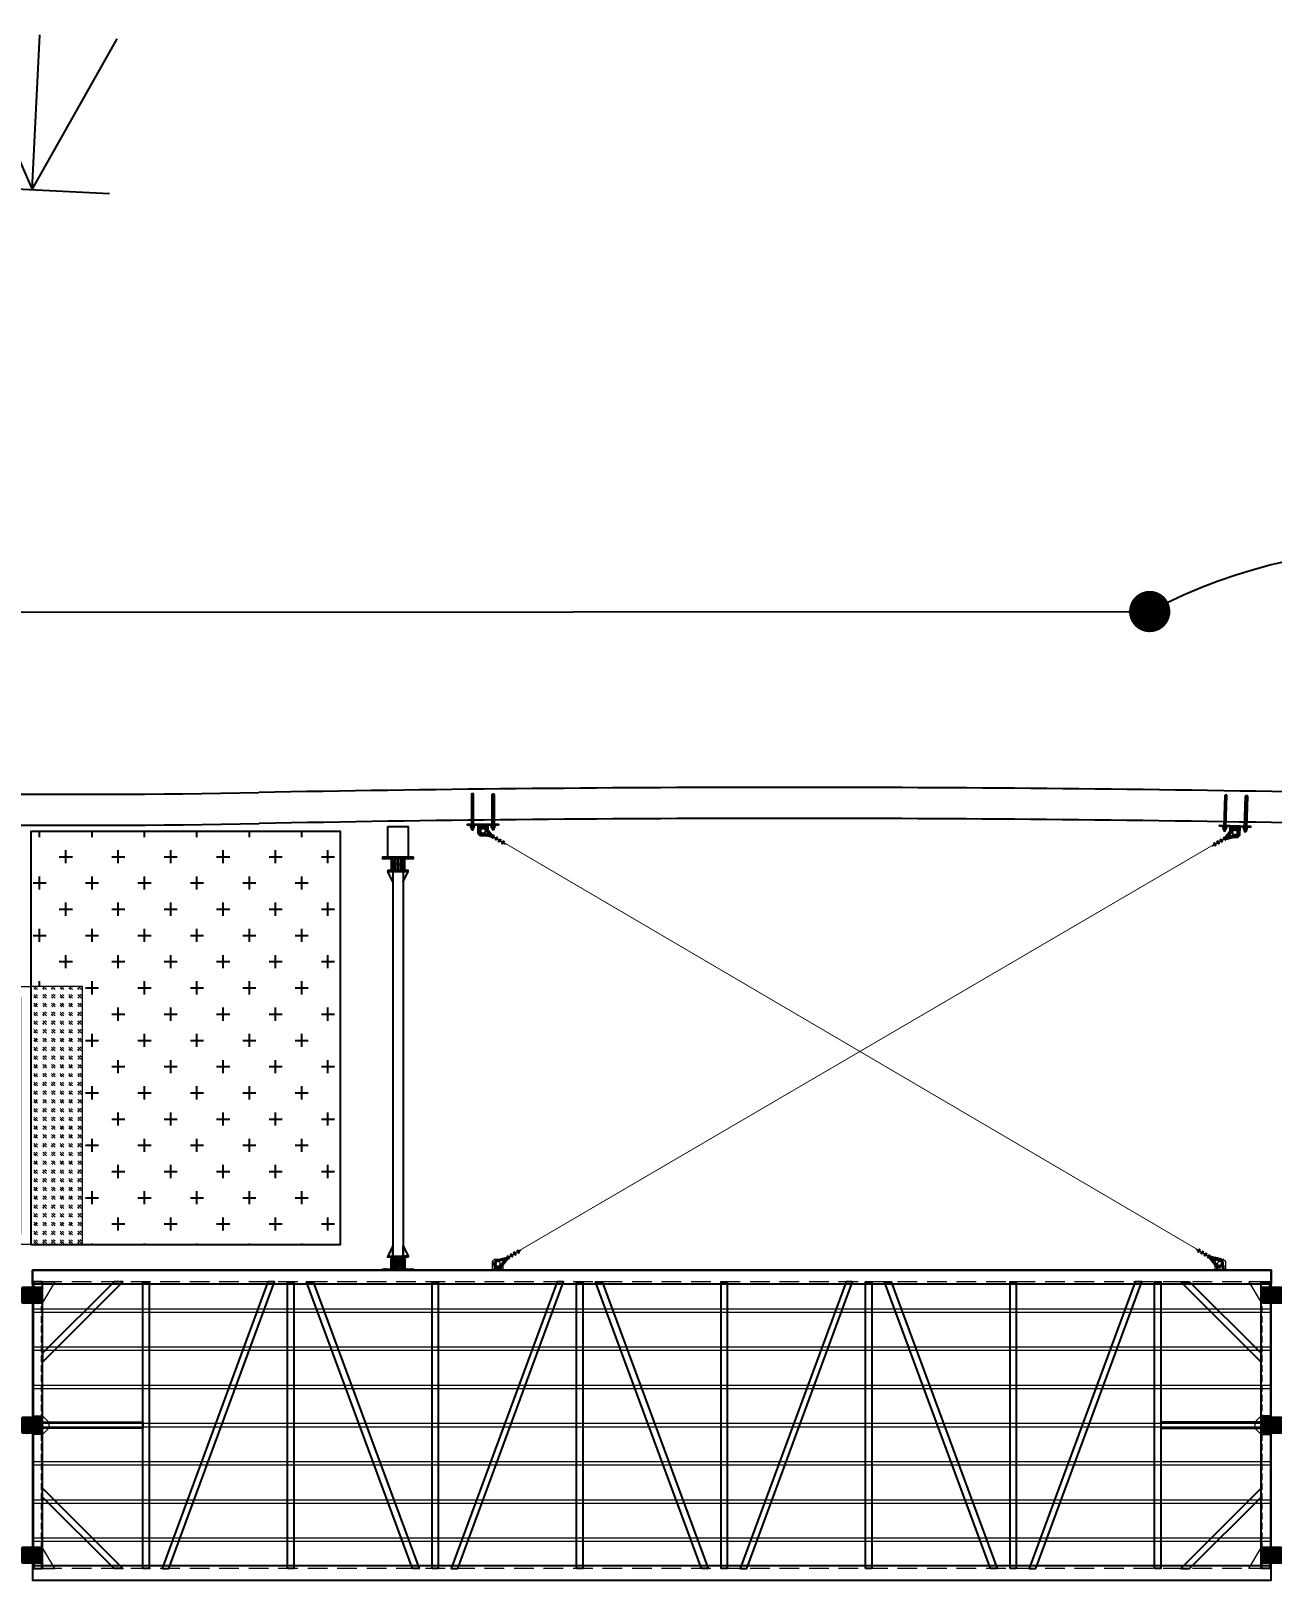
# Model space of a CAD drawing. Header units: millimetres. Extents: x 4 to 2106212, y -117026 to 198097.
# Drawn here: x 1095736 to 1107759, y 123805 to 138809 of the extents above; entities that cross this region are included whole.
import ezdxf

# ---------------------------------------------------------------- set-up
doc = ezdxf.new("R2010")
doc.units = ezdxf.units.MM
for name, pattern in [('CENTER', [0.6, 0.375, -0.075, 0.075, -0.075]), ('CENTER2', [28.575, 19.05, -3.175, 3.175, -3.175]), ('DASHDOT2', [12.7, 6.35, -3.175, 0, -3.175]), ('DASHED2', [0.375, 0.25, -0.125]), ('HIDDEN', [9.525, 6.35, -3.175])]:
    doc.linetypes.add(name, pattern=pattern)
for name, color, linetype in [('0 @ 1', 7, 'Continuous'), ('BS-Annectent', 115, 'Continuous'), ('HR-dimension', 9, 'Continuous'), ('HR-pontoon', 161, 'Continuous'), ('STEEL', 34, 'Continuous'), ('粗实线', 7, 'Continuous'), ('连接端梁', 130, 'Continuous'), ('铝横梁', 220, 'Continuous')]:
    doc.layers.add(name, color=color, linetype=linetype)
for name, color, linetype, lineweight in [('加强板', 140, 'Continuous', 18), ('扣板', 7, 'Continuous', 9), ('抱桩器', 1, 'Continuous', 18), ('橡胶块', 30, 'Continuous', 9), ('虚线', 1, 'CENTER2', 0), ('铝龙骨', 7, 'Continuous', 9)]:
    doc.layers.add(name, color=color, linetype=linetype, lineweight=lineweight)
doc.styles.add('hztxt', font='ros1.shx', dxfattribs={"width": 0.8, "bigfont": 'hztxt.shx'})
doc.linetypes.add('10422', pattern='A,2,[150,AAA.SHX,S=1,R=0,X=0,Y=1],2,[177,AAA.SHX,S=1,R=0,X=0,Y=0.8],1e-09', length=4)
doc.linetypes.add('444', pattern='A,4.5,[145,AAA.SHX,S=1,R=0,X=0,Y=1],4.5,-0.5,[146,AAA.SHX,S=1,R=0,X=0,Y=0],-0.5', length=10)
doc.dimstyles.new('DIM-300', dxfattribs={"dimscale": 300, "dimtxt": 3, "dimasz": 1, "dimexe": 1.5, "dimexo": 1.5, "dimgap": 0.5, "dimtad": 1, "dimdec": 0, "dimzin": 0, "dimdsep": 46, "dimtxsty": 'hztxt', "dimblk": 'OBLIQUE', "dimcen": 0, "dimdle": 1.5, "dimclrd": 9, "dimclre": 9, "dimclrt": 6, "dimadec": 0, "dimazin": 0, "dimtfac": 1, "dimtdec": 0, "dimtix": 1, "dimtofl": 0, "dimtmove": 2, "dimatfit": 0, "dimfxl": 5, "dimtolj": 1, "dimtzin": 0, "dimarcsym": 0})
pattern_1 = [(40.81217054, (-573818.8873, 176698.6793), (-1.452584633, 1.682112997), []), (130.81217054, (-573818.8873, 176698.6793), (-4.5872822625, 1.911641361), [5.55625, -3.33375])]
pattern_2 = [(40.81217054, (-578777.1463, 176555.198), (-1.452584633, 1.682112997), []), (130.81217054, (-578777.1463, 176555.198), (-4.5872822625, 1.911641361), [5.55625, -3.33375])]
pattern_3 = [(225, (43212.285, 45564.743), (4.49012806, -4.49012806), []), (225, (43207.795, 45564.743), (4.49012806, -4.49012806), [7.9375, -1.5875, 0, -1.5875])]
pattern_4 = [(225, (-344287.005, -129412.7357), (4.49012806, -4.49012806), []), (225, (-344291.495, -129412.7357), (4.49012806, -4.49012806), [7.9375, -1.5875, 0, -1.5875])]

# ---------------------------------------------------------------- blocks, each defined once
blk = doc.blocks.new('*U581')
at = {"layer": '抱桩器'}
h = blk.add_hatch(dxfattribs=at)
h.set_pattern_fill('GOST_GLASS', color=252, scale=10, angle=90)
h.set_pattern_definition([(135, (-669974.417, -109419.865), (5e-15, 84.852814), [50, -70]), (135, (-669974.417, -109398.65), (5e-15, 84.852814), [20, -100]), (135, (-669995.63, -109419.865), (5e-15, 84.852814), [20, -100])])
h.paths.add_polyline_path([(-3750, 1250), (-3750, -1250), (-4750, -1250), (-4750, 1250)])
h = blk.add_hatch(dxfattribs=at)
h.set_pattern_fill('GOST_GLASS', color=252, scale=10, angle=90)
h.set_pattern_definition([(135, (-673974.717, -109419.865), (5e-15, 84.852814), [50, -70]), (135, (-673974.717, -109398.65), (5e-15, 84.852814), [20, -100]), (135, (-673995.93, -109419.865), (5e-15, 84.852814), [20, -100])])
h.paths.add_polyline_path([(4250, 1250), (4250, -1250), (4750, -1250), (4750, 1250)])
at = {"layer": '抱桩器', "color": 252}
for points in [[(-3750, 1250), (-3750, -1250), (-4750, -1250), (-4750, 1250)], [(4250, -1250), (-3750, -1250), (-3750, 1250), (4250, 1250)], [(4250, 1250), (4250, -1250), (4750, -1250), (4750, 1250)], [(4150, -1150), (-3650, -1150), (-3650, 1150), (4150, 1150)]]:
    blk.add_lwpolyline(points, close=True, dxfattribs=at)
for points in [[(-2284, -650), (-3634, 0), (-2284, 650)], [(-684, -650), (-2034, 0), (-684, 650)], [(916, -650), (-434, 0), (916, 650)], [(2516, -650), (1166, 0), (2516, 650)], [(4116, -650), (2766, 0), (4116, 650)]]:
    blk.add_lwpolyline(points, dxfattribs=at)
blk = doc.blocks.new('*U582')
at = {"color": 0, "linetype": 'ByBlock', "lineweight": -2, "transparency": 16777216}
blk.add_blockref('*U581', (0, 0), dxfattribs=at)
blk = doc.blocks.new('MT-ZP')
h = blk.add_hatch()
h.set_pattern_fill('CROSS', color=252, scale=40)
h.paths.add_polyline_path([(680224, 262476), (680224, 260976), (680724, 260976), (680724, 258476), (683224, 258476), (683224, 262476)])
at = {"layer": 'HR-pontoon', "color": 252}
for points in [[(680224, 258476), (683224, 258476), (683224, 262476), (680224, 262476)], [(680239, 258226), (680239, 255226), (692239, 255226), (692239, 258226)]]:
    blk.add_lwpolyline(points, close=True, dxfattribs=at)
at = {"color": 252}
blk.add_blockref('*U582', (675974, 259726), dxfattribs=at)
blk = doc.blocks.new('*U75')
blk.add_blockref('MT-ZP', (-692747, -252919))
blk = doc.blocks.new('*U76')
at = {"color": 0, "linetype": 'ByBlock', "lineweight": -2, "transparency": 16777216}
blk.add_blockref('*U75', (0, 0), dxfattribs=at)
blk = doc.blocks.new('_Oblique')
at = {"color": 0, "linetype": 'ByBlock', "lineweight": -2}
blk.add_line((-0.5, -0.5), (0.5, 0.5), dxfattribs=at)
blk = doc.blocks.new('*D529')
at = {"color": 9, "lineweight": -2, "transparency": 16777216}
for p, q in [((1107766, 123355), (1107766, 120688)), ((1117766, 123355), (1117766, 120688)), ((1107316, 121138), (1118216, 121138))]:
    blk.add_line(p, q, dxfattribs=at)
at = {"layer": 'Defpoints', "color": 0, "transparency": 16777216}
for p in [(1107766, 123805), (1117766, 123805), (1117766, 121138)]:
    blk.add_point(p, dxfattribs=at)
at = {"color": 9, "lineweight": -2, "transparency": 16777216, "xscale": 300, "yscale": 300, "zscale": 300, "rotation": 180}
blk.add_blockref('_Oblique', (1107766, 121138), dxfattribs=at)
at = {"color": 9, "lineweight": -2, "transparency": 16777216, "xscale": 300, "yscale": 300, "zscale": 300}
blk.add_blockref('_Oblique', (1117766, 121138), dxfattribs=at)
at = {"color": 6, "transparency": 16777216, "insert": (1112766, 121738), "char_height": 900, "attachment_point": 5, "style": 'hztxt'}
blk.add_mtext('\\A1;10000', dxfattribs=at)
blk = doc.blocks.new('*D525')
at = {"color": 9, "lineweight": -2, "transparency": 16777216}
for p, q in [((1071721, 123355), (1071721, 118236)), ((1141796, 123355), (1141796, 118236)), ((1071271, 118686), (1142246, 118686))]:
    blk.add_line(p, q, dxfattribs=at)
at = {"layer": 'Defpoints', "color": 0, "transparency": 16777216}
for p in [(1071721, 123805), (1141796, 123805), (1141796, 118686)]:
    blk.add_point(p, dxfattribs=at)
at = {"color": 9, "lineweight": -2, "transparency": 16777216, "xscale": 300, "yscale": 300, "zscale": 300, "rotation": 180}
blk.add_blockref('_Oblique', (1071721, 118686), dxfattribs=at)
at = {"color": 9, "lineweight": -2, "transparency": 16777216, "xscale": 300, "yscale": 300, "zscale": 300}
blk.add_blockref('_Oblique', (1141796, 118686), dxfattribs=at)
at = {"color": 6, "transparency": 16777216, "insert": (1106759, 119286), "char_height": 900, "attachment_point": 5, "style": 'hztxt'}
blk.add_mtext('\\A1;70075', dxfattribs=at)
blk = doc.blocks.new('连接加强板')
at = {"layer": '加强板'}
blk.add_lwpolyline([(-194915, -559), (-194915, -359), (-195115, -479), (-195115, -559)], close=True, dxfattribs=at)
for centre in [(-195095, -519), (-194995, -519)]:
    blk.add_circle(centre, 9, dxfattribs=at)
blk = doc.blocks.new('*U1208')
at = {"layer": '加强板', "rotation": 90.00000000000001}
blk.add_blockref('连接加强板', (-459, 195015), dxfattribs=at)
blk = doc.blocks.new('*U1209')
at = {"color": 0, "linetype": 'ByBlock', "lineweight": -2, "transparency": 16777216}
blk.add_blockref('*U1208', (0, 0), dxfattribs=at)
blk = doc.blocks.new('*U1210')
at = {"layer": '加强板', "rotation": 90.00000000000001}
blk.add_blockref('连接加强板', (-459, 195015), dxfattribs=at)
blk = doc.blocks.new('*U1211')
at = {"color": 0, "linetype": 'ByBlock', "lineweight": -2, "transparency": 16777216}
blk.add_blockref('*U1210', (0, 0), dxfattribs=at)
blk = doc.blocks.new('*U1212')
at = {"layer": '加强板', "rotation": 90.00000000000001}
blk.add_blockref('连接加强板', (-459, 195015), dxfattribs=at)
blk = doc.blocks.new('*U1213')
at = {"color": 0, "linetype": 'ByBlock', "lineweight": -2, "transparency": 16777216}
blk.add_blockref('*U1212', (0, 0), dxfattribs=at)
blk = doc.blocks.new('*U1214')
at = {"layer": '加强板', "rotation": 90.00000000000001}
blk.add_blockref('连接加强板', (-459, 195015), dxfattribs=at)
blk = doc.blocks.new('*U1215')
at = {"color": 0, "linetype": 'ByBlock', "lineweight": -2, "transparency": 16777216}
blk.add_blockref('*U1214', (0, 0), dxfattribs=at)
blk = doc.blocks.new('*U1216')
at = {"layer": '加强板'}
blk.add_lwpolyline([(10, -90), (-70, -90), (-70, 90), (10, 90), (70, 30), (70, -30), (10, -90)], dxfattribs=at)
for centre in [(-30, 50), (-30, -50)]:
    blk.add_circle(centre, 9, dxfattribs=at)
blk = doc.blocks.new('*U1217')
at = {"color": 0, "linetype": 'ByBlock', "lineweight": -2, "transparency": 16777216}
blk.add_blockref('*U1216', (0, 0), dxfattribs=at)
blk = doc.blocks.new('*U1218')
at = {"layer": '加强板'}
blk.add_lwpolyline([(10, -90), (-70, -90), (-70, 90), (10, 90), (70, 30), (70, -30), (10, -90)], dxfattribs=at)
for centre in [(-30, 50), (-30, -50)]:
    blk.add_circle(centre, 9, dxfattribs=at)
blk = doc.blocks.new('*U1219')
at = {"color": 0, "linetype": 'ByBlock', "lineweight": -2, "transparency": 16777216}
blk.add_blockref('*U1218', (0, 0), dxfattribs=at)
blk = doc.blocks.new('橡胶块')
h = blk.add_hatch()
h.set_pattern_fill('ANSI36', color=2, scale=2)
h.paths.add_polyline_path([(0, 70, 0.414213562), (-10, 80), (-180, 80, 0.414213562), (-190, 70), (-190, -70, 0.414213562), (-180, -80), (-10, -80, 0.414213562), (0, -70)])
h.paths.add_polyline_path([(-166.93, 50, -1), (-153.07, 50, -1)], flags=16)
h.paths.add_polyline_path([(-153.07, -50, -1), (-166.93, -50, -1)], flags=16)
h.paths.add_polyline_path([(-36.93, 50, -1), (-23.07, 50, -1)], flags=16)
h.paths.add_polyline_path([(-23.07, -50, -1), (-36.93, -50, -1)], flags=16)
at = {"layer": '橡胶块', "color": 1, "linetype": 'CENTER', "ltscale": 0.36}
for p, q in [((-167.623, 50), (-152.377, 50)), ((-160, 42.377), (-160, 57.623)), ((-22.377, 50), (-37.623, 50)), ((-30, 42.377), (-30, 57.623)), ((-167.623, -50), (-152.377, -50)), ((-160, -42.377), (-160, -57.623)), ((-22.377, -50), (-37.623, -50)), ((-30, -42.377), (-30, -57.623))]:
    blk.add_line(p, q, dxfattribs=at)
at = {"layer": '橡胶块', "color": 2}
blk.add_lwpolyline([(0, 70), (0, -70, -0.414213562), (-10, -80), (-180, -80, -0.414213562), (-190, -70), (-190, 70, -0.414213562), (-180, 80), (-10, 80, -0.414213562)], format="xyb", close=True, dxfattribs=at)
at = {"layer": '橡胶块', "color": 5}
for centre in [(-160, 50), (-30, 50), (-160, -50), (-30, -50)]:
    blk.add_circle(centre, 6.93, dxfattribs=at)
blk = doc.blocks.new('支座')
at = {"layer": '扣板', "color": 7}
blk.add_line((13512, 4747, 0), (13512, 5047, 0), dxfattribs=at)
at = {"layer": '扣板', "color": 7, "elevation": 0}
for points in [[(13512, 4747), (13512, 5047), (13520, 5047), (13520, 4747)], [(13600, 4947), (13620, 4927), (13620, 4867), (13600, 4847), (13520, 4847), (13520, 4947)], [(13560, 4932), (13520, 4932), (13520, 4922), (13560, 4922)], [(13560, 4862), (13520, 4862), (13520, 4872), (13560, 4872)]]:
    blk.add_lwpolyline(points, close=True, dxfattribs=at)
at = {"layer": '扣板', "color": 7}
blk.add_circle((13575, 4897, 0), 25, dxfattribs=at)
blk = doc.blocks.new('A$C97f6d51a')
at = {"color": 1, "linetype": 'DASHDOT2'}
blk.add_line((0, 313), (0, -47), dxfattribs=at)
at = {"layer": 'BS-Annectent'}
for p, q in [((-9, 282), (-9, 282)), ((-9, 281), (-9, 282)), ((-9, 282), (-9, 282)), ((-9, 279), (-8, 279)), ((-8, 278), (-9, 279)), ((-9, 279), (-8, 278)), ((-9, 275), (-7, 276)), ((-6, 274), (-9, 275)), ((-9, 275), (-7, 275)), ((-9, 272), (-6, 274)), ((-6, 270), (-9, 272)), ((-9, 272), (-4, 272)), ((-9, 269), (9, 268)), ((-9, 266), (9, 265)), ((-9, 263), (9, 262)), ((-9, 260), (9, 258)), ((-9, 257), (9, 255)), ((-9, 253), (9, 252)), ((-9, 250), (9, 249)), ((-9, 247), (9, 246)), ((-9, 244), (9, 243)), ((-9, 241), (9, 240)), ((-9, 238), (9, 236)), ((-9, 235), (9, 233)), ((-9, 231), (9, 230)), ((-9, 228), (9, 227)), ((-9, 225), (9, 224)), ((-9, 222), (9, 221)), ((-9, 219), (9, 218)), ((-9, 216), (9, 215)), ((-9, 213), (9, 211)), ((-9, 209), (9, 208)), ((-9, 206), (9, 205)), ((-9, 203), (9, 202)), ((-9, 200), (9, 199)), ((-9, 197), (9, 196)), ((-9, 194), (9, 193)), ((-9, 191), (9, 189)), ((-9, 188), (9, 186)), ((-9, 184), (9, 183)), ((-9, 181), (9, 180)), ((-9, 178), (9, 177)), ((-9, 175), (9, 174)), ((-9, 172), (9, 171)), ((-9, 169), (9, 167)), ((-9, 166), (9, 164)), ((-9, 162), (9, 161)), ((-9, 159), (9, 158)), ((-9, 156), (9, 155)), ((-9, 153), (9, 152)), ((-6, 274), (-6, 274)), ((-6, 274), (-6, 274)), ((-6, 274), (-6, 274)), ((-6, 274), (-6, 274)), ((-6, 274), (-6, 274)), ((6, 270), (-6, 270)), ((4, 271), (9, 271)), ((6, 273), (5, 273)), ((6, 273), (5, 273)), ((6, 273), (9, 274)), ((6, 274), (9, 274)), ((9, 271), (6, 273)), ((6, 270), (9, 271)), ((7, 276), (9, 277)), ((9, 274), (7, 275)), ((9, 277), (8, 278)), ((8, 277), (9, 277)), ((9, 280), (9, 281)), ((9, 280), (9, 280)), ((9, 280), (9, 280)), ((-10, 6), (9, 4)), ((-10, 2), (-6, 4)), ((-6, 1), (-10, 2)), ((-10, 2), (9, 1)), ((-9, 150), (9, 149)), ((-9, 147), (9, 146)), ((-9, 144), (9, 142)), ((-9, 140), (9, 139)), ((-9, 137), (9, 136)), ((-9, 134), (9, 133)), ((-9, 131), (9, 130)), ((-9, 128), (9, 127)), ((-9, 125), (9, 124)), ((-9, 122), (9, 120)), ((-9, 119), (9, 117)), ((-9, 115), (9, 114)), ((-9, 112), (9, 111)), ((-9, 109), (9, 108)), ((-9, 106), (9, 105)), ((-9, 103), (9, 102)), ((-9, 100), (9, 98)), ((-9, 97), (9, 95)), ((-9, 93), (9, 92)), ((-9, 90), (9, 89)), ((-9, 87), (9, 86)), ((-9, 84), (9, 83)), ((-9, 81), (9, 80)), ((-9, 78), (9, 76)), ((-9, 75), (9, 73)), ((-9, 71), (9, 70)), ((-9, 68), (9, 67)), ((-9, 65), (9, 64)), ((-9, 62), (9, 61)), ((-9, 59), (9, 58)), ((-9, 56), (9, 55)), ((-9, 53), (9, 51)), ((-9, 49), (9, 48)), ((-9, 46), (9, 45)), ((-9, 43), (9, 42)), ((-9, 40), (9, 39)), ((-9, 37), (9, 36)), ((-9, 34), (9, 33)), ((-9, 31), (9, 29)), ((-9, 28), (9, 26)), ((-9, 24), (9, 23)), ((-9, 21), (9, 20)), ((-9, 18), (9, 17)), ((-9, 15), (9, 14)), ((-9, 12), (9, 11)), ((-9, 9), (9, 7)), ((-8, 0), (-6, 1)), ((6, 147), (-6, 148)), ((6, 116), (-6, 117)), ((6, 3), (-6, 4)), ((2, 0), (-6, 1)), ((6, 147), (9, 149)), ((9, 1), (6, 3)), ((7, 0), (9, 1)), ((-16, -24), (-16, -11)), ((12, -9), (-12, -9)), ((12, -27), (-12, -27)), ((-9, -29), (-6, -28)), ((-6, -31), (-9, -29)), ((9, -30), (-9, -29)), ((-9, -32), (-6, -31)), ((-6, -34), (-9, -32)), ((9, -33), (-9, -32)), ((-9, -35), (-6, -34)), ((-6, -37), (-9, -35)), ((9, -37), (-9, -35)), ((-9, -38), (-6, -37)), ((-6, -40), (-9, -38)), ((9, -40), (-9, -38)), ((-8, -24), (-8, -11)), ((-6, -28), (-8, -27)), ((-7, -40), (-7, -43)), ((6, -29), (-6, -28)), ((6, -29), (-6, -28)), ((6, -32), (-6, -31)), ((6, -32), (-6, -31)), ((6, -35), (-6, -34)), ((6, -38), (-6, -37)), ((6, -38), (-6, -37)), ((6, -41), (-6, -40)), ((-5, -44), (5, -44)), ((-4, -40), (-4, -43)), ((-2, -9), (0, -4)), ((9, -27), (-1, -27)), ((0, -9), (2, -4)), ((4, -41), (4, -43)), ((6, -29), (9, -27)), ((9, -30), (6, -29)), ((6, -32), (9, -30)), ((9, -33), (6, -32)), ((6, -35), (9, -33)), ((9, -37), (6, -35)), ((6, -38), (9, -37)), ((9, -40), (6, -38)), ((6, -41), (9, -40)), ((7, -41), (7, -43)), ((8, -24), (8, -11)), ((9, -27), (8, -27)), ((16, -24), (16, -11))]:
    blk.add_line(p, q, dxfattribs=at)
blk.add_lwpolyline([(10, 0), (10, 300), (0, 306), (-10, 300), (-10, 0)], dxfattribs=at)
for points in [[(-19, -4), (-19, 0), (19, 0), (19, -4)], [(-15, -9), (15, -9), (15, -4), (-15, -4)]]:
    blk.add_lwpolyline(points, close=True, dxfattribs=at)
for points in [[(16, -11, 0.612824), (8, -11, 0.305874), (-8, -11, 0.612824), (-16, -11)], [(16, -24, -0.612824), (8, -24, -0.305874), (-8, -24, -0.612824), (-16, -24)], [(-7, -43, 0.516475), (-4, -43, 0.258238), (4, -43, 0.516475), (7, -43)]]:
    blk.add_lwpolyline(points, format="xyb", dxfattribs=at)
blk = doc.blocks.new('A$Ce460a15a')
at = {"layer": 'STEEL', "color": 22}
for points in [[(12, 150), (12, -150), (0, -150), (0, 150)], [(92, -50), (112, -30), (112, 30), (92, 50), (12, 50), (12, -50)], [(52, 35), (12, 35), (12, 25), (52, 25)], [(52, -35), (12, -35), (12, -25), (52, -25)]]:
    blk.add_lwpolyline(points, close=True, dxfattribs=at)
blk.add_circle((67, 0), 25, dxfattribs=at)
at = {"layer": 'HR-dimension', "xscale": -1, "rotation": 90}
blk.add_blockref('A$C97f6d51a', (12, 100), dxfattribs=at)
at = {"layer": 'HR-dimension', "rotation": 90.00000000000001}
blk.add_blockref('A$C97f6d51a', (12, -100), dxfattribs=at)
blk = doc.blocks.new('*U10')
at = {"color": 7, "linetype": 'Continuous', "lineweight": 15}
for p, q in [((-9, 9), (-10, 8)), ((-10, 8), (-10, 1)), ((-10, 1), (-9, 0)), ((-9, 9), (9, 9)), ((-9, 0), (9, 0)), ((-5, 8), (-5, 1)), ((5, 8), (5, 1)), ((10, 8), (9, 9)), ((9, 0), (10, 1)), ((10, 8), (10, 1))]:
    blk.add_line(p, q, dxfattribs=at)
for centre, start, end in [((0, -8), 72.4233, 107.5767), ((0, 17), 252.4233, 287.5767)]:
    blk.add_arc(centre, 17.2, start, end, dxfattribs=at)
for points, knots in [([(-10, 8), (-10, 9), (-9, 9), (-8, 9), (-7, 9), (-6, 9), (-6, 9), (-5, 8)], [0, 0, 0, 0, 0.264534, 0.399289, 0.53507, 0.765405, 1, 1, 1, 1]), ([(-5, 1), (-6, 1), (-6, 0), (-7, 0), (-8, 0), (-9, 0), (-10, 1), (-10, 1)], [0, 0, 0, 0, 0.264534, 0.399289, 0.53507, 0.765405, 1, 1, 1, 1]), ([(5, 8), (6, 9), (6, 9), (7, 9), (8, 9), (9, 9), (10, 9), (10, 8)], [0, 0, 0, 0, 0.264536, 0.399814, 0.535067, 0.765403, 1, 1, 1, 1]), ([(10, 1), (10, 1), (9, 0), (8, 0), (7, 0), (6, 0), (6, 1), (5, 1)], [0, 0, 0, 0, 0.264536, 0.399814, 0.535067, 0.765403, 1, 1, 1, 1])]:
    blk.add_open_spline(points, degree=3, knots=knots, dxfattribs=at)
blk = doc.blocks.new('A$C72EA2C7E')
blk.add_line((-8, -6), (8, -6))
at = {"color": 7, "linetype": 'Continuous', "lineweight": 15}
for p, q in [((-5, -40), (-5, -6)), ((-4, -41), (-5, -40)), ((5, -40), (-5, -40)), ((-4, -41), (5, -41)), ((5, -6), (5, -40)), ((5, -40), (5, -41))]:
    blk.add_line(p, q, dxfattribs=at)
at = {"color": 7, "linetype": 'Continuous', "lineweight": 0}
for p, q in [((-4, -41), (-4, -6)), ((5, -41), (5, -6))]:
    blk.add_line(p, q, dxfattribs=at)
blk.add_arc((0, -8), 8, 17.4862, 162.5138)
at = {"extrusion": (0, 0, -1), "xscale": 0.9999974999999999, "yscale": 0.9999974999999999, "zscale": -0.9999974999999999}
blk.add_blockref('*U10', (0, -39), dxfattribs=at)
blk = doc.blocks.new('*U1978')
h = blk.add_hatch(color=1)
h.dxf.hatch_style = 1
h.paths.add_polyline_path([(3382, 2191), (3473, 2218, 1.447528), (3428, 2281), (3373, 2204)])
h.paths.add_polyline_path([(3389, 2205), (3388, 2206), (3398, 2220), (3395, 2222), (3434, 2277, -1.452111), (3471, 2226), (3406, 2207), (3405, 2210)], flags=16)
h = blk.add_hatch()
h.set_pattern_fill('ANSI38', color=253, scale=0.7, angle=-4.1878)
h.set_pattern_definition(pattern_2)
h.paths.add_polyline_path([(3404, 2213), (3406, 2207), (3471, 2226, 1.452111), (3434, 2277), (3395, 2222), (3398, 2220), (3401, 2218), (3440, 2273, -1.452111), (3469, 2232)])
h = blk.add_hatch(color=1)
h.dxf.hatch_style = 1
h.paths.add_polyline_path([(-3373, -2204), (-3429, -2283, -1.406258), (-3473, -2218), (-3382, -2191)])
h.paths.add_polyline_path([(-3405, -2210), (-3406, -2207), (-3471, -2226, 1.406258), (-3435, -2278), (-3395, -2222), (-3388, -2205)], flags=16)
h = blk.add_hatch()
h.set_pattern_fill('ANSI38', color=253, scale=0.7, angle=-4.1878)
h.set_pattern_definition(pattern_1)
h.paths.add_polyline_path([(-3401, -2218), (-3395, -2222), (-3434, -2277, -1.452111), (-3471, -2226), (-3406, -2207), (-3405, -2210), (-3404, -2213), (-3469, -2232, 1.452111), (-3440, -2273)])
at = {"color": 1, "linetype": 'DASHED2'}
blk.add_line((3483, 2289), (3493, 2274), dxfattribs=at)
blk.add_line((3379, 2205), (3379, 2195))
at = {"color": 1}
for points in [[(3382, 2191), (3473, 2218, 1.447528), (3428, 2281), (3373, 2204)], [(3398, 2220), (3388, 2206), (3389, 2205), (3405, 2210), (3406, 2207), (3471, 2226, 1.452111), (3434, 2277), (3395, 2222)], [(-3373, -2204), (-3428, -2281, -1.447528), (-3473, -2218), (-3382, -2191)], [(-3405, -2210), (-3389, -2205), (-3388, -2206), (-3398, -2220), (-3395, -2222), (-3434, -2277, -1.452111), (-3471, -2226), (-3406, -2207)]]:
    blk.add_lwpolyline(points, format="xyb", close=True, dxfattribs=at)
for points in [[(3379, 2195), (3472, 2222, 1.449849), (3431, 2279), (3379, 2205)], [(3406, 2207), (3471, 2226, 1.452111), (3434, 2277), (3395, 2222)], [(3406, 2207), (3471, 2226, 1.452111), (3434, 2277), (3395, 2222)], [(-3376, -2200), (-3431, -2279, -1.449849), (-3472, -2222), (-3384, -2197)], [(-3395, -2222), (-3434, -2277, -1.452111), (-3471, -2226), (-3406, -2207)], [(-3395, -2222), (-3434, -2277, -1.452111), (-3471, -2226), (-3406, -2207)]]:
    blk.add_lwpolyline(points, format="xyb")
for points in [[(3401, 2218), (3440, 2273, -1.452111), (3469, 2232), (3404, 2213), (3406, 2207), (3471, 2226, 1.452111), (3434, 2277), (3395, 2222)], [(-3404, -2213), (-3469, -2232, 1.452111), (-3440, -2273), (-3401, -2218), (-3395, -2222), (-3434, -2277, -1.452111), (-3471, -2226), (-3406, -2207)]]:
    blk.add_lwpolyline(points, format="xyb", close=True)
at = {"color": 252}
for points in [[(3401, 2218), (3440, 2273, -1.452111), (3469, 2232), (3404, 2213), (3406, 2207), (3471, 2226, 1.452111), (3434, 2277), (3395, 2222)], [(-3404, -2213), (-3469, -2232, 1.452111), (-3440, -2273), (-3401, -2218), (-3395, -2222), (-3434, -2277, -1.452111), (-3471, -2226), (-3406, -2207)]]:
    blk.add_lwpolyline(points, format="xyb", close=True, dxfattribs=at)
at = {"color": 1, "const_width": 8.4}
for points in [[(3380, 2206), (-3393, -2203)], [(3386, 2200), (3251, 2112)], [(-3388, -2209), (-3246, -2117)]]:
    blk.add_lwpolyline(points, dxfattribs=at)
at = {"xscale": 0.6999999999999998, "yscale": 0.6999999999999998, "zscale": 0.6999999999999998, "rotation": 213.1298866380289}
for p in [(3284, 2123), (3315, 2143), (3345, 2163), (3376, 2183), (-3360, -2201), (-3329, -2181), (-3299, -2161), (-3267, -2141)]:
    blk.add_blockref('A$C72EA2C7E', p, dxfattribs=at)
blk = doc.blocks.new('*U1979')
at = {"color": 0, "linetype": 'ByBlock', "lineweight": -2, "transparency": 16777216}
blk.add_blockref('*U1978', (0, 0), dxfattribs=at)
blk = doc.blocks.new('*U1980')
h = blk.add_hatch(color=1)
h.dxf.hatch_style = 1
h.paths.add_polyline_path([(3382, 2191), (3473, 2218, 1.447528), (3428, 2281), (3373, 2204)])
h.paths.add_polyline_path([(3389, 2205), (3388, 2206), (3398, 2220), (3395, 2222), (3434, 2277, -1.452111), (3471, 2226), (3406, 2207), (3405, 2210)], flags=16)
h = blk.add_hatch()
h.set_pattern_fill('ANSI38', color=253, scale=0.7, angle=-4.1878)
h.set_pattern_definition(pattern_2)
h.paths.add_polyline_path([(3404, 2213), (3406, 2207), (3471, 2226, 1.452111), (3434, 2277), (3395, 2222), (3398, 2220), (3401, 2218), (3440, 2273, -1.452111), (3469, 2232)])
h = blk.add_hatch(color=1)
h.dxf.hatch_style = 1
h.paths.add_polyline_path([(-3373, -2204), (-3429, -2283, -1.406258), (-3473, -2218), (-3382, -2191)])
h.paths.add_polyline_path([(-3405, -2210), (-3406, -2207), (-3471, -2226, 1.406258), (-3435, -2278), (-3395, -2222), (-3388, -2205)], flags=16)
h = blk.add_hatch()
h.set_pattern_fill('ANSI38', color=253, scale=0.7, angle=-4.1878)
h.set_pattern_definition(pattern_1)
h.paths.add_polyline_path([(-3401, -2218), (-3395, -2222), (-3434, -2277, -1.452111), (-3471, -2226), (-3406, -2207), (-3405, -2210), (-3404, -2213), (-3469, -2232, 1.452111), (-3440, -2273)])
at = {"color": 1, "linetype": 'DASHED2'}
blk.add_line((3483, 2289), (3493, 2274), dxfattribs=at)
blk.add_line((3379, 2205), (3379, 2195))
at = {"color": 1}
for points in [[(3382, 2191), (3473, 2218, 1.447528), (3428, 2281), (3373, 2204)], [(3398, 2220), (3388, 2206), (3389, 2205), (3405, 2210), (3406, 2207), (3471, 2226, 1.452111), (3434, 2277), (3395, 2222)], [(-3373, -2204), (-3428, -2281, -1.447528), (-3473, -2218), (-3382, -2191)], [(-3405, -2210), (-3389, -2205), (-3388, -2206), (-3398, -2220), (-3395, -2222), (-3434, -2277, -1.452111), (-3471, -2226), (-3406, -2207)]]:
    blk.add_lwpolyline(points, format="xyb", close=True, dxfattribs=at)
for points in [[(3379, 2195), (3472, 2222, 1.449849), (3431, 2279), (3379, 2205)], [(3406, 2207), (3471, 2226, 1.452111), (3434, 2277), (3395, 2222)], [(3406, 2207), (3471, 2226, 1.452111), (3434, 2277), (3395, 2222)], [(-3376, -2200), (-3431, -2279, -1.449849), (-3472, -2222), (-3384, -2197)], [(-3395, -2222), (-3434, -2277, -1.452111), (-3471, -2226), (-3406, -2207)], [(-3395, -2222), (-3434, -2277, -1.452111), (-3471, -2226), (-3406, -2207)]]:
    blk.add_lwpolyline(points, format="xyb")
for points in [[(3401, 2218), (3440, 2273, -1.452111), (3469, 2232), (3404, 2213), (3406, 2207), (3471, 2226, 1.452111), (3434, 2277), (3395, 2222)], [(-3404, -2213), (-3469, -2232, 1.452111), (-3440, -2273), (-3401, -2218), (-3395, -2222), (-3434, -2277, -1.452111), (-3471, -2226), (-3406, -2207)]]:
    blk.add_lwpolyline(points, format="xyb", close=True)
at = {"color": 252}
for points in [[(3401, 2218), (3440, 2273, -1.452111), (3469, 2232), (3404, 2213), (3406, 2207), (3471, 2226, 1.452111), (3434, 2277), (3395, 2222)], [(-3404, -2213), (-3469, -2232, 1.452111), (-3440, -2273), (-3401, -2218), (-3395, -2222), (-3434, -2277, -1.452111), (-3471, -2226), (-3406, -2207)]]:
    blk.add_lwpolyline(points, format="xyb", close=True, dxfattribs=at)
at = {"color": 1, "const_width": 8.4}
for points in [[(3380, 2206), (-3393, -2203)], [(3386, 2200), (3251, 2112)], [(-3388, -2209), (-3246, -2117)]]:
    blk.add_lwpolyline(points, dxfattribs=at)
at = {"xscale": 0.6999999999999998, "yscale": 0.6999999999999998, "zscale": 0.6999999999999998, "rotation": 213.1298866380289}
for p in [(3284, 2123), (3315, 2143), (3345, 2163), (3376, 2183), (-3360, -2201), (-3329, -2181), (-3299, -2161), (-3267, -2141)]:
    blk.add_blockref('A$C72EA2C7E', p, dxfattribs=at)
blk = doc.blocks.new('*U1981')
at = {"color": 0, "linetype": 'ByBlock', "lineweight": -2, "transparency": 16777216}
blk.add_blockref('*U1980', (0, 0), dxfattribs=at)
blk = doc.blocks.new('*U2001')
h = blk.add_hatch()
h.set_pattern_fill('ANSI35', color=4, angle=180)
h.set_pattern_definition(pattern_3)
h.paths.add_polyline_path([(24, -89), (36, -89), (36, -67), (24, -67)])
h.paths.add_polyline_path([(24, -31), (36, -31), (36, 11), (24, 11)])
h.paths.add_polyline_path([(-100, 11), (100, 11), (100, 21), (-100, 21)])
h.paths.add_polyline_path([(-36, -31), (-24, -31), (-24, 11), (-36, 11)])
h.paths.add_polyline_path([(-36, -89), (-24, -89), (-24, -67), (-36, -67)])
h = blk.add_hatch()
h.set_pattern_fill('ANSI35', color=4, angle=180)
h.set_pattern_definition(pattern_4)
h.paths.add_polyline_path([(-129, -116), (-150, -116), (-150, -104), (-129, -104)])
h.paths.add_polyline_path([(111, -116), (-111, -116), (-111, -104), (111, -104)])
h.paths.add_polyline_path([(150, -116), (129, -116), (129, -104), (150, -104)])
h.paths.add_polyline_path([(66, -104), (54, -104), (54, -67), (66, -67)])
h.paths.add_polyline_path([(66, -31), (54, -31), (54, -4), (66, -4)])
h.paths.add_polyline_path([(6, -31), (-6, -31), (-6, -4), (6, -4)])
h.paths.add_polyline_path([(6, -104), (-6, -104), (-6, -67), (6, -67)])
h.paths.add_polyline_path([(-54, -104), (-66, -104), (-66, -67), (-54, -67)])
h.paths.add_polyline_path([(-54, -31), (-66, -31), (-66, -4), (-54, -4)])
at = {"color": 4}
for points in [[(100, 11), (-100, 11), (-100, 21), (100, 21), (100, 11)], [(-36, -89), (-36, 11), (-24, 11), (-24, -89), (-36, -89)], [(24, -89), (24, 11), (36, 11), (36, -89), (24, -89)], [(150, -116), (-150, -116), (-150, -104), (150, -104), (150, -116)], [(-66, -104), (-66, -4), (-54, -4), (-54, -104), (-66, -104)], [(-6, -104), (-6, -4), (6, -4), (6, -104), (-6, -104)], [(54, -104), (54, -4), (66, -4), (66, -104), (54, -104)]]:
    blk.add_lwpolyline(points, dxfattribs=at)
at = {"layer": 'Defpoints', "color": 4}
for points in [[(-100, 21), (-50, 21), (-50, 121), (-100, 21)], [(100, 21), (50, 21), (50, 121), (100, 21)]]:
    blk.add_lwpolyline(points, dxfattribs=at)
at = {"layer": 'Defpoints', "color": 4, "linetype": 'CENTER', "ltscale": 2}
for points in [[(-129, -116), (-111, -116), (-111, -104), (-129, -104)], [(-66, -31), (-54, -31), (-54, -67), (-66, -67)], [(-36, -31), (-24, -31), (-24, -67), (-36, -67)], [(-6, -31), (6, -31), (6, -67), (-6, -67)], [(24, -31), (36, -31), (36, -67), (24, -67)], [(54, -31), (66, -31), (66, -67), (54, -67)], [(129, -116), (111, -116), (111, -104), (129, -104)]]:
    blk.add_lwpolyline(points, close=True, dxfattribs=at)
for points in [[(-120, -99), (-120, -111), (-120, -121)], [(-66, -49), (66, -49)], [(-66, -49), (66, -49)], [(120, -99), (120, -111), (120, -121)]]:
    blk.add_lwpolyline(points, dxfattribs=at)
blk = doc.blocks.new('*U1998')
at = {"layer": '粗实线', "color": 0, "linetype": 'ByBlock', "lineweight": -2, "transparency": 16777216}
blk.add_blockref('*U2001', (0, 0), dxfattribs=at)
blk = doc.blocks.new('*U1999')
h = blk.add_hatch()
h.set_pattern_fill('ANSI35', color=4, angle=180)
h.set_pattern_definition(pattern_3)
h.paths.add_polyline_path([(24, -89), (36, -89), (36, -67), (24, -67)])
h.paths.add_polyline_path([(24, -31), (36, -31), (36, 11), (24, 11)])
h.paths.add_polyline_path([(-100, 11), (100, 11), (100, 21), (-100, 21)])
h.paths.add_polyline_path([(-36, -31), (-24, -31), (-24, 11), (-36, 11)])
h.paths.add_polyline_path([(-36, -89), (-24, -89), (-24, -67), (-36, -67)])
h = blk.add_hatch()
h.set_pattern_fill('ANSI35', color=4, angle=180)
h.set_pattern_definition(pattern_4)
h.paths.add_polyline_path([(-129, -116), (-150, -116), (-150, -104), (-129, -104)])
h.paths.add_polyline_path([(111, -116), (-111, -116), (-111, -104), (111, -104)])
h.paths.add_polyline_path([(150, -116), (129, -116), (129, -104), (150, -104)])
h.paths.add_polyline_path([(66, -104), (54, -104), (54, -67), (66, -67)])
h.paths.add_polyline_path([(66, -31), (54, -31), (54, -4), (66, -4)])
h.paths.add_polyline_path([(6, -31), (-6, -31), (-6, -4), (6, -4)])
h.paths.add_polyline_path([(6, -104), (-6, -104), (-6, -67), (6, -67)])
h.paths.add_polyline_path([(-54, -104), (-66, -104), (-66, -67), (-54, -67)])
h.paths.add_polyline_path([(-54, -31), (-66, -31), (-66, -4), (-54, -4)])
at = {"color": 4}
for points in [[(100, 11), (-100, 11), (-100, 21), (100, 21), (100, 11)], [(-36, -89), (-36, 11), (-24, 11), (-24, -89), (-36, -89)], [(24, -89), (24, 11), (36, 11), (36, -89), (24, -89)], [(150, -116), (-150, -116), (-150, -104), (150, -104), (150, -116)], [(-66, -104), (-66, -4), (-54, -4), (-54, -104), (-66, -104)], [(-6, -104), (-6, -4), (6, -4), (6, -104), (-6, -104)], [(54, -104), (54, -4), (66, -4), (66, -104), (54, -104)]]:
    blk.add_lwpolyline(points, dxfattribs=at)
at = {"layer": 'Defpoints', "color": 4}
for points in [[(-100, 21), (-50, 21), (-50, 121), (-100, 21)], [(100, 21), (50, 21), (50, 121), (100, 21)]]:
    blk.add_lwpolyline(points, dxfattribs=at)
at = {"layer": 'Defpoints', "color": 4, "linetype": 'CENTER', "ltscale": 2}
for points in [[(-129, -116), (-111, -116), (-111, -104), (-129, -104)], [(-66, -31), (-54, -31), (-54, -67), (-66, -67)], [(-36, -31), (-24, -31), (-24, -67), (-36, -67)], [(-6, -31), (6, -31), (6, -67), (-6, -67)], [(24, -31), (36, -31), (36, -67), (24, -67)], [(54, -31), (66, -31), (66, -67), (54, -67)], [(129, -116), (111, -116), (111, -104), (129, -104)]]:
    blk.add_lwpolyline(points, close=True, dxfattribs=at)
for points in [[(-120, -99), (-120, -111), (-120, -121)], [(-66, -49), (66, -49)], [(-66, -49), (66, -49)], [(120, -99), (120, -111), (120, -121)]]:
    blk.add_lwpolyline(points, dxfattribs=at)
blk = doc.blocks.new('*U2000')
at = {"layer": '粗实线', "color": 0, "linetype": 'ByBlock', "lineweight": -2, "transparency": 16777216}
blk.add_blockref('*U1999', (0, 0), dxfattribs=at)
blk = doc.blocks.new('*U1973')
at = {"layer": '粗实线', "color": 4}
for points in [[(-50, 1863), (-50, -1863)], [(50, 1863), (50, -1863)]]:
    blk.add_lwpolyline(points, dxfattribs=at)
at = {"layer": '粗实线', "color": 4, "xscale": -1, "rotation": 179.9999997006857}
blk.add_blockref('*U2000', (0, 1884), dxfattribs=at)
at = {"layer": '粗实线', "color": 4, "rotation": 359.9999997006856}
blk.add_blockref('*U1998', (0, -1884), dxfattribs=at)
blk = doc.blocks.new('*U1974')
at = {"color": 0, "linetype": 'ByBlock', "lineweight": -2, "transparency": 16777216}
blk.add_blockref('*U1973', (0, 0), dxfattribs=at)
blk = doc.blocks.new('jytkjyk')
blk.add_lwpolyline([(481911, 131105), (482111, 131105), (482111, 130805), (481911, 130805)], close=True)
at = {"layer": '粗实线', "color": 252}
for p, q in [((477793, 138809, 100000), (478468, 137273, 100000)), ((478468, 137273, 100000), (478542, 138771, 100000)), ((478468, 137273, 100000), (479291, 138734, 100000)), ((477719, 137310, 100000), (479217, 137236, 100000)), ((473886, 133179), (489293, 133185))]:
    blk.add_line(p, q, dxfattribs=at)
at = {"layer": '粗实线', "color": 252, "linetype": 'Continuous', "const_width": 200, "elevation": 12220, "flags": 128}
blk.add_lwpolyline([(489193, 133190, 1), (489393, 133181, 1)], format="xyb", close=True, dxfattribs=at)
at = {"layer": '粗实线', "color": 252}
blk.add_arc((491766, 128494), 5303, 55.9895, 117.796, dxfattribs=at)
at = {"layer": '粗实线', "color": 252, "linetype": '444'}
for centre, radius, start, end in [((478862, 225020), 93605, 267.50432, 271.10178), ((485822, -136894), 268376, 88.97283, 91.10178)]:
    blk.add_arc(centre, radius, start, end, dxfattribs=at)
at = {"layer": '粗实线', "color": 252, "linetype": '10422'}
for centre, radius, start, end in [((478862, 225020), 93905, 267.50432, 271.10178), ((485822, -136894), 268076, 88.97283, 91.10178)]:
    blk.add_arc(centre, radius, start, end, dxfattribs=at)
at = {"xscale": -1, "rotation": 2.666953539137448}
blk.add_blockref('*U1981', (486400, 128969), dxfattribs=at)
at = {"rotation": 357.2444171632594}
blk.add_blockref('*U1979', (486549, 128956), dxfattribs=at)
blk.add_blockref('*U1974', (482011, 128805))
at = {"layer": '0 @ 1', "rotation": 89.99999970068562}
for p in [(487873, 113293, 0), (494873, 113293, 0)]:
    blk.add_blockref('支座', p, dxfattribs=at)
at = {"layer": 'HR-dimension'}
for p, rotation in [((482833, 131127), 269.8953418141111), ((490121, 131112), 267.9338139459553)]:
    blk.add_blockref('A$Ce460a15a', p, dxfattribs=dict(at, rotation=rotation))

msp = doc.modelspace()

# ---------------------------------------------------------------- linework, layer by layer
at = {"color": 3}
for points in [[(1107751.3775, 126805.0093), (1107751.3775, 126669.0093), (1095751.3775, 126669.0093), (1095751.3775, 126805.0093), (1107751.3775, 126805.0093)], [(1107751.3775, 123805.0093), (1107751.3775, 123941.0093), (1095751.3775, 123941.0093), (1095751.3775, 123805.0093), (1107751.3775, 123805.0093)]]:
    msp.add_lwpolyline(points, dxfattribs=at)
at = {"layer": '虚线', "color": 1, "linetype": 'HIDDEN', "ltscale": 30}
for p, q in [((1107751.3775, 126694.0093), (1095751.3775, 126694.0093)), ((1107751.3775, 123916.0093), (1095751.3775, 123916.0093))]:
    msp.add_line(p, q, dxfattribs=at)
at = {"layer": '虚线', "color": 1, "linetype": 'HIDDEN', "ltscale": 10}
for p, q in [((1095839.8775, 123916.0093, 0.0005), (1095839.8775, 126694.0093)), ((1107662.8775, 123916.0093, 0.0005), (1107662.8775, 126694.0093))]:
    msp.add_line(p, q, dxfattribs=at)
at = {"layer": '连接端梁', "color": 6}
for points in [[(1095758.8775, 126694.0093), (1095758.8775, 123916.0093), (1095848.8775, 123916.0093), (1095848.8775, 126694.0093)], [(1107743.8775, 126694.0093), (1107743.8775, 123916.0093), (1107653.8775, 123916.0093), (1107653.8775, 126694.0093)]]:
    msp.add_lwpolyline(points, close=True, dxfattribs=at)
at = {"layer": '铝横梁', "color": 243}
for points in [[(1096541.8421, 126694.0093), (1095848.8775, 126001.0447), (1095848.8775, 125916.1919), (1096626.695, 126694.0093)], [(1106960.9128, 126694.0093), (1107653.8775, 126001.0447), (1107653.8775, 125916.1919), (1106876.06, 126694.0093)], [(1096821.3775, 125275.0093), (1095848.8775, 125275.0093), (1095848.8775, 125335.0093), (1096821.3775, 125335.0093)], [(1106681.3775, 125275.0093), (1107653.8775, 125275.0093), (1107653.8775, 125335.0093), (1106681.3775, 125335.0093)], [(1096541.8421, 123916.0093), (1095848.8775, 124608.974), (1095848.8775, 124693.8268), (1096626.695, 123916.0093)], [(1106960.9128, 123916.0093), (1107653.8775, 124608.974), (1107653.8775, 124693.8268), (1106876.06, 123916.0093)]]:
    msp.add_lwpolyline(points, close=True, dxfattribs=at)
at = {"layer": '铝横梁', "color": 243, "elevation": -0.0005}
for points in [[(1096821.3775, 123916.0093), (1096821.3775, 126694.0093), (1096881.3775, 126694.0093), (1096881.3775, 123916.0093)], [(1097070.3391, 123916.0093), (1098096.377, 126694.0093), (1098032.4154, 126694.0093), (1097006.3775, 123916.0093)], [(1098221.3775, 123916.0093), (1098221.3775, 126694.0093), (1098281.3775, 126694.0093), (1098281.3775, 123916.0093)], [(1099432.4159, 123916.0093), (1098406.3779, 126694.0093), (1098470.3395, 126694.0093), (1099496.3775, 123916.0093)], [(1099621.3775, 123916.0093), (1099621.3775, 126694.0093), (1099681.3775, 126694.0093), (1099681.3775, 123916.0093)], [(1099870.3391, 123916.0093), (1100896.377, 126694.0093), (1100832.4154, 126694.0093), (1099806.3775, 123916.0093)], [(1101021.3775, 123916.0093), (1101021.3775, 126694.0093), (1101081.3775, 126694.0093), (1101081.3775, 123916.0093)], [(1102232.4159, 123916.0093), (1101206.3779, 126694.0093), (1101270.3395, 126694.0093), (1102296.3775, 123916.0093)], [(1102421.3775, 123916.0093), (1102421.3775, 126694.0093), (1102481.3775, 126694.0093), (1102481.3775, 123916.0093)], [(1102670.3391, 123916.0093), (1103696.377, 126694.0093), (1103632.4154, 126694.0093), (1102606.3775, 123916.0093)], [(1103821.3775, 123916.0093), (1103821.3775, 126694.0093), (1103881.3775, 126694.0093), (1103881.3775, 123916.0093)], [(1105032.4159, 123916.0093), (1104006.3779, 126694.0093), (1104070.3395, 126694.0093), (1105096.3775, 123916.0093)], [(1105221.3775, 123916.0093), (1105221.3775, 126694.0093), (1105281.3775, 126694.0093), (1105281.3775, 123916.0093)], [(1105470.3391, 123916.0093), (1106496.377, 126694.0093), (1106432.4154, 126694.0093), (1105406.3775, 123916.0093)], [(1106621.3775, 123916.0093), (1106621.3775, 126694.0093), (1106681.3775, 126694.0093), (1106681.3775, 123916.0093)]]:
    msp.add_lwpolyline(points, close=True, dxfattribs=at)
at = {"layer": '铝龙骨', "color": 0}
for points in [[(1095751.3775, 126400.0093), (1095751.3775, 126430.0093), (1095751.3775, 126400.0093), (1107750.3775, 126400.0093), (1107750.3775, 126430.0093), (1095751.3775, 126430.0093)], [(1095751.3775, 126030.0093), (1095751.3775, 126060.0093), (1095751.3775, 126030.0093), (1107750.3775, 126030.0093), (1107750.3775, 126060.0093), (1095751.3775, 126060.0093)], [(1095751.3775, 125660.0093), (1095751.3775, 125690.0093), (1095751.3775, 125660.0093), (1107750.3775, 125660.0093), (1107750.3775, 125690.0093), (1095751.3775, 125690.0093)], [(1095751.3775, 125290.0093), (1095751.3775, 125320.0093), (1095751.3775, 125290.0093), (1107750.3775, 125290.0093), (1107750.3775, 125320.0093), (1095751.3775, 125320.0093)], [(1095751.3775, 124920.0093), (1095751.3775, 124950.0093), (1095751.3775, 124920.0093), (1107750.3775, 124920.0093), (1107750.3775, 124950.0093), (1095751.3775, 124950.0093)], [(1095751.3775, 124550.0093), (1095751.3775, 124580.0093), (1095751.3775, 124550.0093), (1107750.3775, 124550.0093), (1107750.3775, 124580.0093), (1095751.3775, 124580.0093)], [(1095751.3775, 124180.0093), (1095751.3775, 124210.0093), (1095751.3775, 124180.0093), (1107750.3775, 124180.0093), (1107750.3775, 124210.0093), (1095751.3775, 124210.0093)]]:
    msp.add_lwpolyline(points, dxfattribs=at)

# ---------------------------------------------------------------- block references
for name, p in [('jytkjyk', (617280.9173, -0.001, 0.0005)), ('*U76', (1108258.8937, 121497.9818)), ('*U1209', (1107633.8775, 126594.0093)), ('*U1217', (1095838.8775, 125305.0093))]:
    msp.add_blockref(name, p)
at = {"xscale": -1}
for name, p in [('*U1213', (1095868.8775, 126594.0093)), ('*U1219', (1107663.8775, 125305.0093))]:
    msp.add_blockref(name, p, dxfattribs=at)
at = {"rotation": 180}
msp.add_blockref('*U1215', (1095868.8775, 124016.0093), dxfattribs=at)
at = {"xscale": -1, "rotation": 180}
msp.add_blockref('*U1211', (1107633.8775, 124016.0093), dxfattribs=at)
at = {"layer": '橡胶块'}
for p in [(1095838.8775, 126564.0093), (1107853.8775, 126564.0093), (1095838.8775, 125305.0093), (1107853.8775, 125305.0093), (1095838.8775, 124046.0093), (1107853.8775, 124046.0093)]:
    msp.add_blockref('橡胶块', p, dxfattribs=at)

# ---------------------------------------------------------------- dimensions: what is measured, and where the dimension line sits
for base, p1, p2, picture, middle in [((1141796.3769, 118686.4269), (1071721.3775, 123805.0093), (1141796.3769, 123805.0096), '*D525', (1106758.8772, 119286.4269)), ((1117766.3777, 121137.639), (1107766.3777, 123805.0094), (1117766.3777, 123805.0093), '*D529', (1112766.3777, 121737.639))]:
    dim = msp.add_linear_dim(base=base, p1=p1, p2=p2, dimstyle='DIM-300')
    dim.commit()
    dim.dimension.update_dxf_attribs({"geometry": picture, "text_midpoint": middle})

doc.saveas('drawing.dxf')
